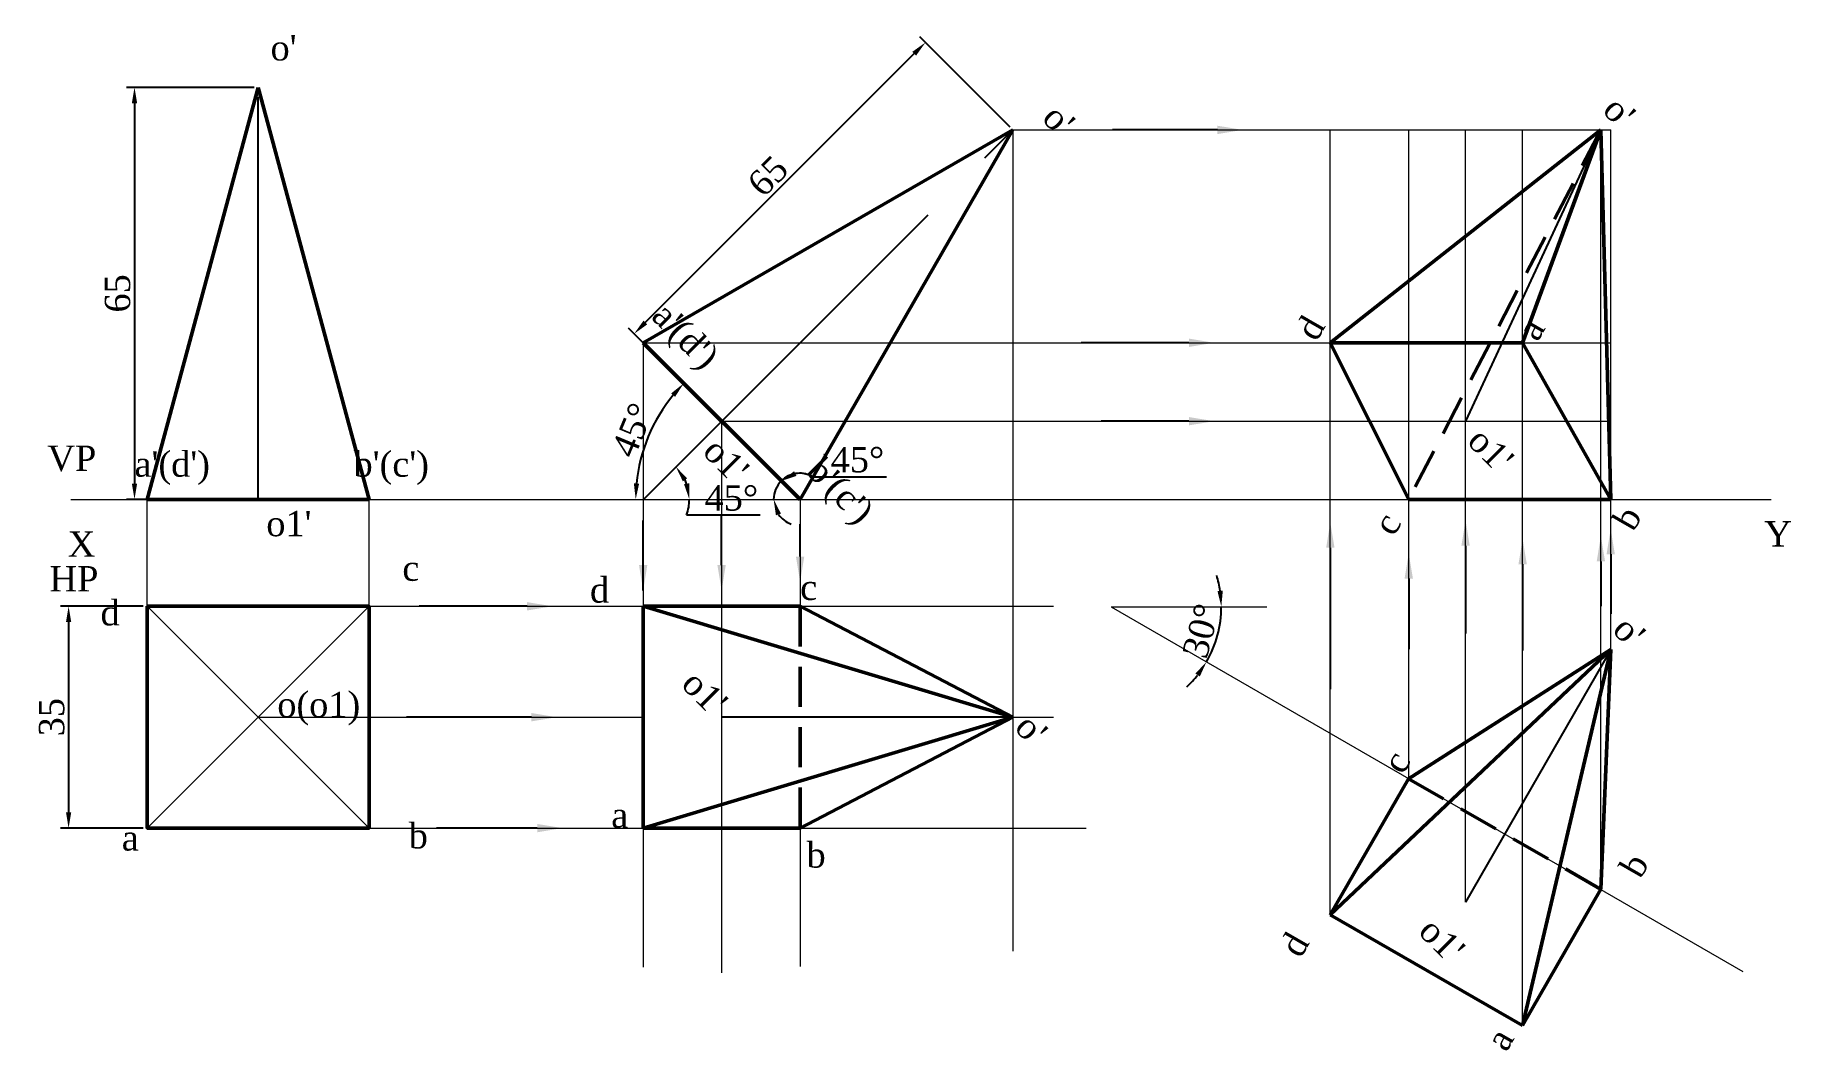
# Paper-space layout 'Layout25' of a CAD drawing. Header units: millimetres. Extents: x 4 to 281, y 10 to 170.
import ezdxf
from ezdxf import colors
from ezdxf.entities.mleader import LeaderData, LeaderLine
from ezdxf.math import Vec2, Vec3

# ---------------------------------------------------------------- set-up
doc = ezdxf.new("R2010")
doc.units = ezdxf.units.MM
doc.linetypes.add('CENTERX2', pattern=[101.6, 63.5, -12.7, 12.7, -12.7])
doc.linetypes.add('DASHED2', pattern=[9.525, 6.35, -3.175])
doc.layers.add('center line', color=7, linetype='CENTERX2')
for name, color, linetype, lineweight in [('invisible line', 160, 'DASHED2', 50), ('PROJECTION_LINE', 250, 'Continuous', 5), ('VISIBLE_LINE', 170, 'Continuous', 50), ('XY LINE', 1, 'Continuous', 15)]:
    doc.layers.add(name, color=color, linetype=linetype, lineweight=lineweight)
doc.styles.get("Standard").update_dxf_attribs({"font": 'times.ttf', "height": 4})
doc.dimstyles.new('ISO-25', dxfattribs={"dimtxt": 4, "dimasz": 2.5, "dimexe": 1.25, "dimexo": 0.625, "dimtad": 1, "dimtoh": 1, "dimtxsty": 'Standard', "dimcen": 2.5, "dimadec": 0, "dimazin": 0, "dimtfac": 1, "dimtmove": 0, "dimatfit": 3, "dimfxl": 1, "dimarcsym": 0})

# ---------------------------------------------------------------- blocks, each defined once
blk = doc.blocks.new('*D137')
at = {"layer": 'Defpoints', "color": 0, "transparency": 16777216}
for p in [(21.24, 79.92), (8.83, 44.92), (21.24, 44.92)]:
    blk.add_point(p, dxfattribs=at)
at = {"layer": 'VISIBLE_LINE', "color": 0, "lineweight": -2}
for p, q in [((20.62, 79.92), (7.58, 79.92)), ((8.83, 77.42), (8.83, 47.42)), ((20.62, 44.92), (7.58, 44.92))]:
    blk.add_line(p, q, dxfattribs=at)
at = {"layer": 'VISIBLE_LINE', "color": 0}
for points in [[(8.42, 77.42), (9.25, 77.42), (8.83, 79.92)], [(8.42, 47.42), (9.25, 47.42), (8.83, 44.92)]]:
    blk.add_solid(points, dxfattribs=at)
at = {"layer": 'VISIBLE_LINE', "color": 0, "insert": (6.17, 62.42), "char_height": 4, "attachment_point": 5, "rotation": 90}
blk.add_mtext('35', dxfattribs=at)
blk = doc.blocks.new('*D138')
at = {"layer": 'Defpoints', "color": 0, "transparency": 16777216}
for p in [(38.74, 161.79), (19.23, 96.79), (38.74, 96.79)]:
    blk.add_point(p, dxfattribs=at)
at = {"layer": 'VISIBLE_LINE', "color": 0, "lineweight": -2, "transparency": 16777216}
for p, q in [((38.12, 161.79), (17.98, 161.79)), ((19.23, 159.29), (19.23, 99.29)), ((38.12, 96.79), (17.98, 96.79))]:
    blk.add_line(p, q, dxfattribs=at)
at = {"layer": 'VISIBLE_LINE', "color": 0, "transparency": 16777216}
for points in [[(18.81, 159.29), (19.65, 159.29), (19.23, 161.79)], [(18.81, 99.29), (19.65, 99.29), (19.23, 96.79)]]:
    blk.add_solid(points, dxfattribs=at)
at = {"layer": 'VISIBLE_LINE', "color": 0, "transparency": 16777216, "insert": (16.57, 129.29), "char_height": 4, "attachment_point": 5, "rotation": 90}
blk.add_mtext('65', dxfattribs=at)
blk = doc.blocks.new('*D146')
at = {"layer": 'Defpoints', "color": 0, "transparency": 16777216}
for p in [(157.83, 155.09), (98.07, 122.92), (111.86, 109.13)]:
    blk.add_point(p, dxfattribs=at)
at = {"layer": 'VISIBLE_LINE', "color": 0, "lineweight": -2, "transparency": 16777216}
for p, q in [((157.38, 155.53), (143.14, 169.77)), ((142.26, 167.12), (99.83, 124.69)), ((111.42, 109.57), (97.18, 123.81))]:
    blk.add_line(p, q, dxfattribs=at)
at = {"layer": 'VISIBLE_LINE', "color": 0, "transparency": 16777216}
for points in [[(141.97, 167.41), (142.56, 166.82), (144.03, 168.89)], [(99.54, 124.99), (100.13, 124.4), (98.07, 122.92)]]:
    blk.add_solid(points, dxfattribs=at)
at = {"layer": 'VISIBLE_LINE', "color": 0, "transparency": 16777216, "insert": (119.17, 147.79), "char_height": 4, "attachment_point": 5, "rotation": 45}
blk.add_mtext('65', dxfattribs=at)
blk = doc.blocks.new('*D147')
at = {"layer": 'Defpoints', "color": 0, "transparency": 16777216}
for p in [(99.49, 121.5), (101.78, 109.73), (9.18, 96.79), (124.24, 96.75), (277.48, 96.79)]:
    blk.add_point(p, dxfattribs=at)
at = {"layer": 'VISIBLE_LINE', "color": 0, "lineweight": -2, "transparency": 16777216}
blk.add_arc((124.2, 96.79), 25.88, 140.5362, 174.4638, dxfattribs=at)
at = {"layer": 'VISIBLE_LINE', "color": 0, "transparency": 16777216}
for points in [[(103.91, 113.52), (104.52, 112.96), (105.89, 115.09)], [(98.85, 99.27), (98.02, 99.31), (98.31, 96.79)]]:
    blk.add_solid(points, dxfattribs=at)
at = {"layer": 'VISIBLE_LINE', "color": 0, "transparency": 16777216, "insert": (97.83, 107.72), "char_height": 4, "attachment_point": 5, "rotation": 67.5}
blk.add_mtext('45°', dxfattribs=at)
blk = doc.blocks.new('*D148')
at = {"layer": 'Defpoints', "color": 0, "transparency": 16777216}
for p in [(157.83, 155.09), (105.81, 100.42), (9.18, 96.79), (99.53, 96.79), (277.48, 96.79)]:
    blk.add_point(p, dxfattribs=at)
at = {"layer": 'VISIBLE_LINE', "color": 0, "lineweight": -2, "transparency": 16777216}
blk.add_line((106.35, 94.33), (117.97, 94.33), dxfattribs=at)
for start, end in [(19.851, 25.149), (340.149, 0)]:
    blk.add_arc((99.53, 96.79), 7.25, start, end, dxfattribs=at)
at = {"layer": 'VISIBLE_LINE', "color": 0, "transparency": 16777216}
for points in [[(105.75, 99.64), (106.44, 100.11), (104.66, 101.92)], [(106.76, 99.33), (105.94, 99.18), (106.78, 96.79)]]:
    blk.add_solid(points, dxfattribs=at)
at = {"layer": 'VISIBLE_LINE', "color": 0, "transparency": 16777216, "insert": (113.41, 96.99), "char_height": 4, "attachment_point": 5}
blk.add_mtext('45°', dxfattribs=at)
blk = doc.blocks.new('*D149')
at = {"layer": 'Defpoints', "color": 0, "transparency": 16777216}
for p in [(99.49, 121.5), (120.22, 97.86), (9.18, 96.79), (124.24, 96.75), (277.48, 96.79)]:
    blk.add_point(p, dxfattribs=at)
at = {"layer": 'VISIBLE_LINE', "color": 0, "lineweight": -2, "transparency": 16777216}
blk.add_line((126.24, 100.37), (137.86, 100.37), dxfattribs=at)
for start, end in [(60.3323, 135), (64.3934, 99.6967), (135, 180), (215.3033, 250.6066)]:
    blk.add_arc((124.2, 96.79), 4.12, start, end, dxfattribs=at)
at = {"layer": 'VISIBLE_LINE', "color": 0, "transparency": 16777216}
for points in [[(123.69, 100.49), (123.31, 101.23), (121.28, 99.71)], [(120.44, 94.28), (121.23, 94.54), (120.07, 96.79)]]:
    blk.add_solid(points, dxfattribs=at)
at = {"layer": 'VISIBLE_LINE', "color": 0, "transparency": 16777216, "insert": (133.3, 103.03), "char_height": 4, "attachment_point": 5}
blk.add_mtext('45°', dxfattribs=at)
blk = doc.blocks.new('*D152')
at = {"layer": 'Defpoints', "color": 0, "transparency": 16777216}
for p in [(173.31, 79.85), (173.31, 79.85), (197.91, 79.85), (189.66, 73.9), (272.99, 22.31)]:
    blk.add_point(p, dxfattribs=at)
at = {"layer": 'PROJECTION_LINE', "color": 0, "lineweight": -2, "transparency": 16777216}
for start, end in [(8.2408, 16.4817), (330, 0), (313.5183, 321.7592)]:
    blk.add_arc((173.31, 79.85), 17.4, start, end, dxfattribs=at)
at = {"layer": 'PROJECTION_LINE', "color": 0, "transparency": 16777216}
for points in [[(190.95, 82.38), (190.11, 82.32), (190.71, 79.85)], [(186.63, 69.32), (187.32, 68.85), (188.38, 71.16)]]:
    blk.add_solid(points, dxfattribs=at)
at = {"layer": 'PROJECTION_LINE', "color": 0, "transparency": 16777216, "insert": (187.55, 76.04), "char_height": 4, "attachment_point": 5, "rotation": 75}
blk.add_mtext('30°', dxfattribs=at)

psp = doc.layouts.new('Layout25')

# ---------------------------------------------------------------- linework, layer by layer
at = {"layer": 'center line'}
for p, q in [((38.743, 96.793), (38.743, 161.793)), ((99.53, 96.793), (157.826, 155.088)), ((250.6, 155.088), (229.25, 109.126)), ((99.489, 82.416), (99.489, 93.477)), ((252.152, 73.096), (229.25, 33.246)), ((157.826, 62.42), (111.864, 62.42))]:
    psp.add_line(p, q, dxfattribs=at)
at = {"layer": 'invisible line'}
for p, q in [((250.6, 155.088), (220.285, 96.793)), ((124.262, 79.92), (124.262, 44.92)), ((220.255, 52.715), (250.6, 35.275))]:
    psp.add_line(p, q, dxfattribs=at)
at = {"layer": 'PROJECTION_LINE'}
for p, q in [((157.826, 155.088), (157.826, 25.482)), ((157.826, 155.088), (252.152, 155.088)), ((207.911, 31.237), (207.911, 155.088)), ((220.285, 52.734), (220.285, 155.088)), ((229.25, 33.246), (229.25, 155.088)), ((238.257, 13.797), (238.257, 155.088)), ((250.6, 35.275), (250.6, 155.088)), ((252.152, 73.096), (252.152, 155.088)), ((99.489, 121.5), (99.489, 22.955)), ((99.489, 121.5), (252.152, 121.5)), ((111.864, 109.126), (111.864, 22.07)), ((111.864, 109.126), (252.152, 109.126)), ((21.243, 79.92), (21.243, 96.793)), ((56.243, 79.92), (56.243, 96.793)), ((124.262, 96.793), (124.262, 79.92)), ((21.243, 79.92), (56.243, 44.92)), ((56.243, 79.92), (21.243, 44.92)), ((56.243, 79.92), (164.227, 79.92)), ((173.313, 79.854), (272.987, 22.307)), ((173.313, 79.854), (197.909, 79.854)), ((38.743, 62.42), (99.489, 62.42)), ((157.826, 62.42), (164.227, 62.42)), ((56.243, 44.92), (169.401, 44.92)), ((124.262, 44.92), (124.262, 23.103))]:
    psp.add_line(p, q, dxfattribs=at)
at = {"layer": 'VISIBLE_LINE'}
for p, q in [((38.743, 161.793), (21.243, 96.793)), ((38.743, 161.793), (56.243, 96.793)), ((157.826, 155.088), (99.489, 121.5)), ((157.826, 155.088), (124.238, 96.752)), ((250.6, 155.088), (207.911, 121.5)), ((250.6, 155.088), (238.257, 121.5)), ((252.152, 96.793), (250.6, 155.088)), ((99.489, 121.5), (124.238, 96.752)), ((207.911, 121.5), (220.285, 96.793)), ((238.257, 121.5), (207.911, 121.5)), ((252.152, 96.793), (238.257, 121.5)), ((21.243, 96.793), (56.243, 96.793)), ((220.285, 96.793), (252.152, 96.793)), ((99.489, 79.92), (124.262, 79.92)), ((99.489, 44.92), (99.489, 79.92)), ((99.489, 79.92), (157.826, 62.42)), ((124.262, 79.92), (157.826, 62.42)), ((207.911, 31.237), (252.152, 73.096)), ((220.255, 52.715), (252.152, 73.096)), ((252.152, 73.096), (238.257, 13.797)), ((252.152, 73.096), (250.6, 35.275)), ((157.826, 62.42), (99.489, 44.92)), ((157.826, 62.42), (124.262, 44.92)), ((207.911, 31.237), (220.255, 52.715)), ((124.262, 44.92), (99.489, 44.92)), ((250.6, 35.275), (238.257, 13.797)), ((238.257, 13.797), (207.911, 31.237))]:
    psp.add_line(p, q, dxfattribs=at)
psp.add_lwpolyline([(21.243, 79.92), (56.243, 79.92), (56.243, 44.92), (21.243, 44.92)], close=True, dxfattribs=at)
at = {"layer": 'XY LINE'}
psp.add_line((9.176, 96.793), (277.48, 96.793), dxfattribs=at)

# ---------------------------------------------------------------- texts
at = {"layer": 'PROJECTION_LINE'}
for s, p in [("o'", (40.697, 166.044)), ("a'(d')               b'(c')", (19.231, 100.362)), ("o1'", (40.026, 90.979)), ('c', (61.492, 83.941)), ('d', (91.1, 80.497)), ('c', (124.262, 80.917)), ('d', (13.864, 76.904)), ('  o(o1)', (38.743, 62.42)), ('a', (94.454, 44.975)), ('b', (62.499, 41.717)), ('a', (17.218, 41.382)), ('b', (125.268, 38.693))]:
    psp.add_text(s, height=4, dxfattribs=at).set_placement(p)
for s, rotation, p in [("o'", 315, (162.213, 156.713)), ("o'", 315, (250.658, 157.986)), ("a'(d')               b'(c')", 315, (100.59, 125.447)), ('d', 60.11328, (205.729, 121.541)), ('a', 60.11328, (240.615, 121.528)), ("o1'", 315, (108.66, 104.108)), ("o1'", 315, (229.307, 105.736)), ('c', 60.11328, (217.92, 90.787)), ('b', 60.11328, (255.715, 91.553)), ("o'", 315, (252.209, 75.993)), ("o1'", 315, (105.288, 67.406)), ("o'", 315, (157.883, 60.565)), ('c', 60.11328, (219.391, 53.212)), ('b', 60.11328, (256.827, 36.768)), ('d', 60.11328, (203.231, 24.251)), ("o1'", 315, (221.59, 28.395)), ('a', 60.11328, (235.7, 9.459))]:
    psp.add_text(s, height=4, rotation=rotation, dxfattribs=at).set_placement(p)
at = {"layer": 'XY LINE'}
for s, p in [('VP', (5.479, 101.281)), ('X', (8.691, 87.742)), ('Y', (276.371, 89.353)), ('HP', (5.815, 82.266))]:
    psp.add_text(s, height=4, dxfattribs=at).set_placement(p)

# ---------------------------------------------------------------- dimensions: what is measured, and where the dimension line sits
at = {"layer": 'PROJECTION_LINE'}
dim = psp.add_angular_dim_2l(base=(189.66, 73.903), line1=((173.313, 79.854), (272.987, 22.307)), line2=((173.313, 79.854), (197.909, 79.854)), dimstyle='ISO-25', dxfattribs=at)
dim.commit()
dim.dimension.update_dxf_attribs({"geometry": '*D152', "text_midpoint": (187.548, 76.039)})
at = {"layer": 'VISIBLE_LINE'}
for base, p1, p2, angle, picture, middle in [((98.066, 122.923), (157.826, 155.088), (111.864, 109.126), 45, '*D146', (119.167, 147.785)), ((19.231, 96.793), (38.743, 161.793), (38.743, 96.793), 90, '*D138', (16.571, 129.293)), ((8.833, 44.92), (21.243, 79.92), (21.243, 44.92), 90, '*D137', (6.173, 62.42))]:
    dim = psp.add_linear_dim(base=base, p1=p1, p2=p2, angle=angle, dimstyle='ISO-25', dxfattribs=at)
    dim.commit()
    dim.dimension.update_dxf_attribs({"geometry": picture, "text_midpoint": middle})
for base, line2, picture, middle in [((105.811, 100.419), ((99.53, 96.793), (157.826, 155.088)), '*D148', (113.411, 96.99)), ((101.782, 109.734), ((99.489, 121.5), (124.238, 96.752)), '*D147', (97.827, 107.715)), ((120.215, 97.859), ((99.489, 121.5), (124.238, 96.752)), '*D149', (133.298, 103.034))]:
    dim = psp.add_angular_dim_2l(base=base, line1=((9.176, 96.793), (277.48, 96.793)), line2=line2, dimstyle='ISO-25', dxfattribs=at)
    dim.commit()
    dim.dimension.update_dxf_attribs({"geometry": picture, "text_midpoint": middle})

# ---------------------------------------------------------------- leaders
at = {"layer": 'center line'}
ml = psp.add_multileader_mtext('Standard', dxfattribs=at)
ml.set_content('')
ml.set_leader_properties()
ml.build(insert=Vec2(0, 0))
ml.multileader.update_dxf_attribs({"has_dogleg": 0})
ctx = ml.context
ctx.base_point, ctx.plane_origin = Vec3(189.548, 154.375), Vec3(194.108, 155.088)
notes = []
notes.append((ctx, [(0, (1, 1, 0), (181.548, 155.088), (-1, 0), 8, [(0, [(194.108, 155.088)], 0, [])])]))
ctx.mtext, ml.multileader.dxf.content_type = None, 0
ml = psp.add_multileader_mtext('Standard', dxfattribs=at)
ml.set_content('')
ml.set_leader_properties()
ml.build(insert=Vec2(0, 0))
ml.multileader.update_dxf_attribs({"has_dogleg": 0})
ctx = ml.context
ctx.base_point, ctx.plane_origin = Vec3(184.578, 120.834), Vec3(189.589, 121.5)
notes.append((ctx, [(0, (1, 1, 0), (176.578, 121.5), (-1, 0), 8, [(0, [(189.589, 121.5)], 0, [])])]))
ctx.mtext, ml.multileader.dxf.content_type = None, 0
ml = psp.add_multileader_mtext('Standard', dxfattribs=at)
ml.set_content('')
ml.set_leader_properties()
ml.build(insert=Vec2(0, 0))
ml.multileader.update_dxf_attribs({"has_dogleg": 0})
ctx = ml.context
ctx.base_point, ctx.plane_origin = Vec3(187.741, 108.5), Vec3(189.589, 109.126)
notes.append((ctx, [(0, (1, 1, 0), (179.741, 109.126), (-1, 0), 8, [(0, [(189.589, 109.126)], 0, [])])]))
ctx.mtext, ml.multileader.dxf.content_type = None, 0
ml = psp.add_multileader_mtext('Standard', dxfattribs=at)
ml.set_content('')
ml.set_leader_properties()
ml.build(insert=Vec2(0, 0))
ml.multileader.update_dxf_attribs({"has_dogleg": 0})
ctx = ml.context
ctx.base_point, ctx.plane_origin = Vec3(127.641, 94.33), Vec3(111.864, 82.416)
notes.append((ctx, [(0, (1, 1, 0), (119.864, 94.33), (-1, 0), 8, [(0, [(111.864, 82.416)], 0, [])])]))
ctx.mtext, ml.multileader.dxf.content_type = None, 0
ml = psp.add_multileader_mtext('Standard', dxfattribs=at)
ml.set_content('')
ml.set_leader_properties()
ml.build(insert=Vec2(0, 0))
ml.multileader.update_dxf_attribs({"has_dogleg": 0})
ctx = ml.context
ctx.base_point, ctx.plane_origin = Vec3(98.867, 92.574), Vec3(99.489, 82.416)
notes.append((ctx, [(0, (1, 1, 0), (91.489, 93.477), (1, 0), 8, [(0, [(99.489, 82.416)], 0, [])])]))
ctx.mtext, ml.multileader.dxf.content_type = None, 0
ml = psp.add_multileader_mtext('Standard', dxfattribs=at)
ml.set_content('')
ml.set_leader_properties()
ml.build(insert=Vec2(0, 0))
ml.multileader.update_dxf_attribs({"has_dogleg": 0})
ctx = ml.context
ctx.base_point, ctx.plane_origin = Vec3(140.891, 92.904), Vec3(124.262, 83.77)
notes.append((ctx, [(0, (1, 1, 0), (132.238, 92.904), (-1, 0), 8, [(0, [(124.262, 83.77)], 0, [])])]))
ctx.mtext, ml.multileader.dxf.content_type = None, 0
ml = psp.add_multileader_mtext('Standard', dxfattribs=at)
ml.set_content('')
ml.set_leader_properties()
ml.build(insert=Vec2(0, 0))
ml.multileader.update_dxf_attribs({"has_dogleg": 0})
ctx = ml.context
ctx.base_point, ctx.plane_origin = Vec3(224.603, 68.558), Vec3(207.911, 93.163)
notes.append((ctx, [(0, (1, 1, 0), (215.911, 66.848), (-1, 0), 8, [(0, [(207.911, 93.163)], 0, [])])]))
ctx.mtext, ml.multileader.dxf.content_type = None, 0
ml = psp.add_multileader_mtext('Standard', dxfattribs=at)
ml.set_content('')
ml.set_leader_properties()
ml.build(insert=Vec2(0, 0))
ml.multileader.update_dxf_attribs({"has_dogleg": 0})
ctx = ml.context
ctx.base_point, ctx.plane_origin = Vec3(229.591, 76.547), Vec3(229.25, 93.477)
notes.append((ctx, [(0, (1, 1, 0), (221.25, 75.652), (1, 0), 8, [(0, [(229.25, 93.477)], 0, [])])]))
ctx.mtext, ml.multileader.dxf.content_type = None, 0
ml = psp.add_multileader_mtext('Standard', dxfattribs=at)
ml.set_content('')
ml.set_leader_properties()
ml.build(insert=Vec2(0, 0))
ml.multileader.update_dxf_attribs({"has_dogleg": 0})
ctx = ml.context
ctx.base_point, ctx.plane_origin = Vec3(252.12, 78.72), Vec3(252.152, 92.121)
notes.append((ctx, [(0, (1, 1, 0), (244.152, 78.72), (1, 0), 8, [(0, [(252.152, 92.121)], 0, [])])]))
ctx.mtext, ml.multileader.dxf.content_type = None, 0
ml = psp.add_multileader_mtext('Standard', dxfattribs=at)
ml.set_content('')
ml.set_leader_properties()
ml.build(insert=Vec2(0, 0))
ml.multileader.update_dxf_attribs({"has_dogleg": 0})
ctx = ml.context
ctx.base_point, ctx.plane_origin = Vec3(254.567, 72.943), Vec3(238.257, 90.55)
notes.append((ctx, [(0, (1, 1, 0), (246.257, 72.943), (-1, 0), 8, [(0, [(238.257, 90.55)], 0, [])])]))
ctx.mtext, ml.multileader.dxf.content_type = None, 0
ml = psp.add_multileader_mtext('Standard', dxfattribs=at)
ml.set_content('')
ml.set_leader_properties()
ml.build(insert=Vec2(0, 0))
ml.multileader.update_dxf_attribs({"has_dogleg": 0})
ctx = ml.context
ctx.base_point, ctx.plane_origin = Vec3(266.828, 79.941), Vec3(250.6, 91.002)
notes.append((ctx, [(0, (1, 1, 0), (258.6, 79.941), (-1, 0), 8, [(0, [(250.6, 91.002)], 0, [])])]))
ctx.mtext, ml.multileader.dxf.content_type = None, 0
ml = psp.add_multileader_mtext('Standard', dxfattribs=at)
ml.set_content('')
ml.set_leader_properties()
ml.build(insert=Vec2(0, 0))
ml.multileader.update_dxf_attribs({"has_dogleg": 0})
ctx = ml.context
ctx.base_point, ctx.plane_origin = Vec3(235.794, 73.169), Vec3(220.285, 88.293)
notes.append((ctx, [(0, (1, 1, 0), (228.285, 73.169), (-1, 0), 8, [(0, [(220.285, 88.293)], 0, [])])]))
ctx.mtext, ml.multileader.dxf.content_type = None, 0
ml = psp.add_multileader_mtext('Standard', dxfattribs=at)
ml.set_content('')
ml.set_leader_properties()
ml.build(insert=Vec2(0, 0))
ml.multileader.update_dxf_attribs({"has_dogleg": 0})
ctx = ml.context
ctx.base_point, ctx.plane_origin = Vec3(80.171, 79.687), Vec3(85.183, 79.92)
notes.append((ctx, [(0, (1, 1, 0), (72.171, 79.92), (-1, 0), 8, [(0, [(85.183, 79.92)], 0, [])])]))
ctx.mtext, ml.multileader.dxf.content_type = None, 0
ml = psp.add_multileader_mtext('Standard', dxfattribs=at)
ml.set_content('')
ml.set_leader_properties()
ml.build(insert=Vec2(0, 0))
ml.multileader.update_dxf_attribs({"has_dogleg": 0})
ctx = ml.context
ctx.base_point, ctx.plane_origin = Vec3(78.138, 62.746), Vec3(85.861, 62.42)
notes.append((ctx, [(0, (1, 1, 0), (70.138, 62.42), (-1, 0), 8, [(0, [(85.861, 62.42)], 0, [])])]))
ctx.mtext, ml.multileader.dxf.content_type = None, 0
ml = psp.add_multileader_mtext('Standard', dxfattribs=at)
ml.set_content('')
ml.set_leader_properties()
ml.build(insert=Vec2(0, 0))
ml.multileader.update_dxf_attribs({"has_dogleg": 0})
ctx = ml.context
ctx.base_point, ctx.plane_origin = Vec3(82.883, 45.353), Vec3(86.765, 44.92)
notes.append((ctx, [(0, (1, 1, 0), (74.883, 44.92), (-1, 0), 8, [(0, [(86.765, 44.92)], 0, [])])]))
ctx.mtext, ml.multileader.dxf.content_type = None, 0
for ctx, leaders in notes:
    for number, flags, end, landing, length, lines in leaders:
        leader = LeaderData()
        leader.index, (leader.has_last_leader_line, leader.has_dogleg_vector, leader.attachment_direction) = number, flags
        leader.last_leader_point, leader.dogleg_vector, leader.dogleg_length = Vec3(end), Vec3(landing), length
        for number, points, colour, breaks in lines:
            line = LeaderLine()
            line.index, line.vertices, line.color, line.breaks = number, Vec3.list(points), colors.encode_raw_color(colour), breaks
            leader.lines.append(line)
        ctx.leaders.append(leader)

doc.saveas('drawing.dxf')
